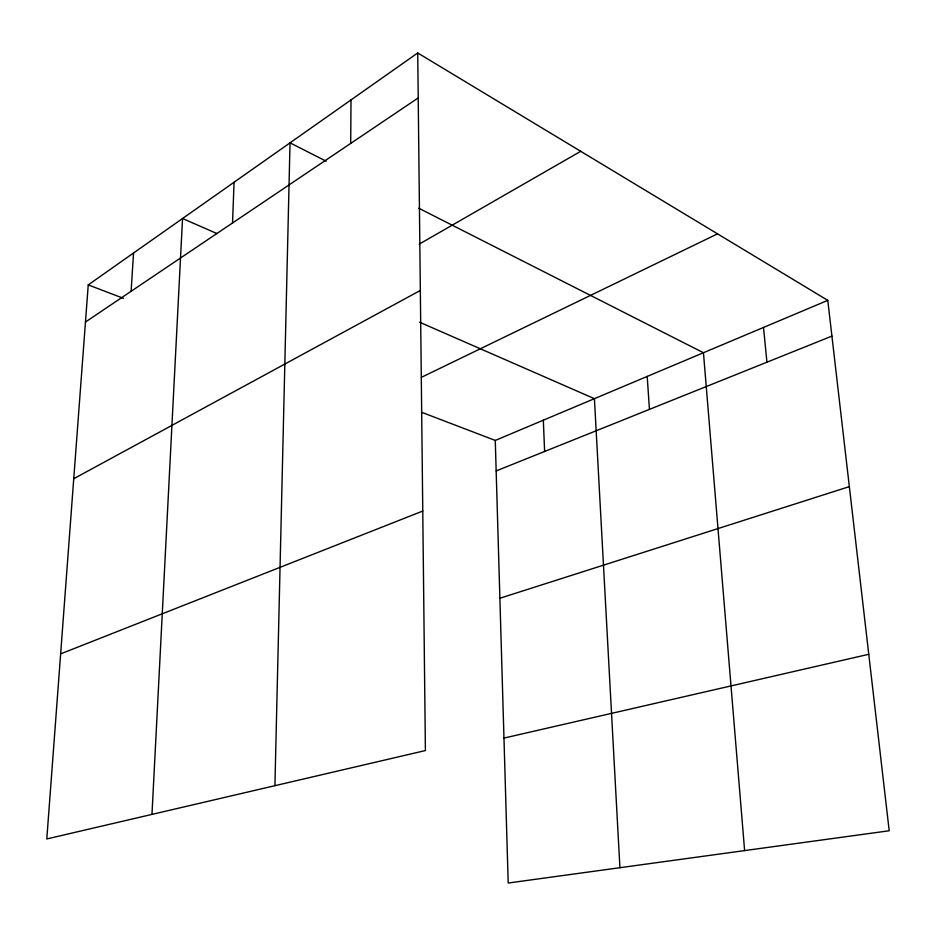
<?xml version="1.0" encoding="UTF-8"?>
<svg xmlns="http://www.w3.org/2000/svg" width="936" height="936" viewBox="0 0 936 936"><rect width="100%" height="100%" fill="white"/><g stroke="black" fill="none" stroke-linecap="round" stroke-linejoin="round"><path stroke-width="1.4" d="M350.696 143.407L351.012 99.918M274.915 785.69L290.031 142.845L326.102 161.167M232.526 222.99L234.07 182.239M151.971 814.39L182.543 218.509L216.976 233.579M131.11 291.283L133.544 253.001M417.725 52.966L88.241 284.895L46.8 838.948L425.4 750.555L417.725 52.966L827.775 300.362L889.2 830.758L508.201 883.034L495.273 440.435L421.457 412.226M85.457 322.031L418.216 97.941M419.246 244.12L580.73 151.304M73.745 478.717L420.334 290.452M421.34 377.36L717.538 233.848M495.273 440.435L827.775 300.362M496.174 470.925L831.917 336.106M60.641 653.878L422.768 511.044M499.882 598.256L849.338 486.626M503.966 738.083L868.76 654.287M88.241 284.895L123.493 298.362M419.515 322.171L594.418 398.677L619.924 867.707M418.766 208.213L703.451 352.743L744.623 850.602M763.507 327.436L766.935 362.197M647.197 376.436L649.444 409.383M543.325 420.194L544.623 451.468"/></g></svg>
